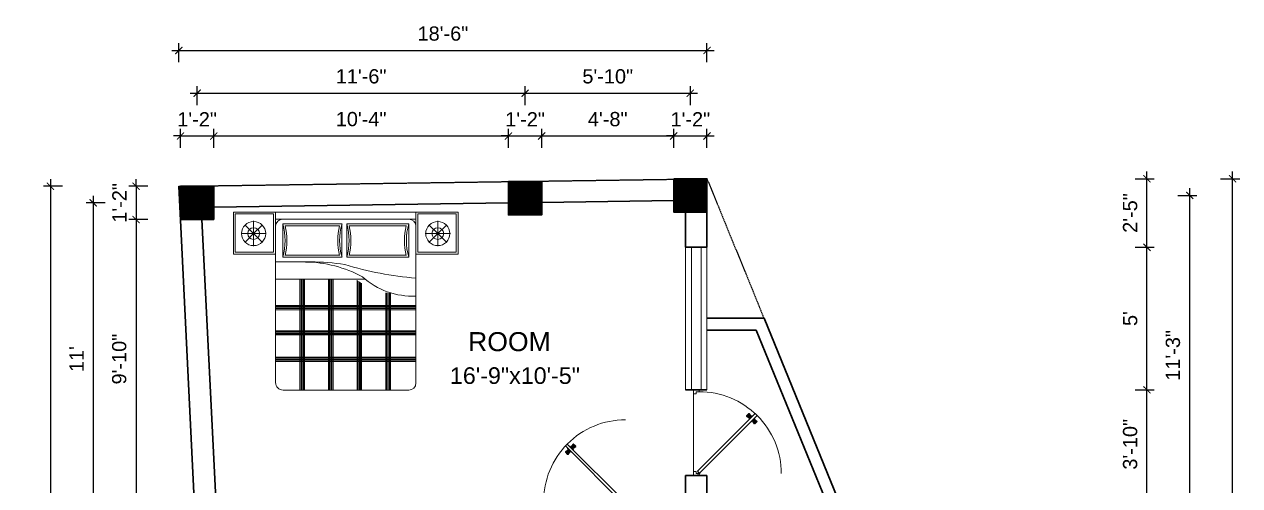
# Model space of a CAD drawing. Header units: inches. Extents: x -6683 to 26091, y -5972 to 4741.
# Drawn here: x 16977 to 17488, y -2261 to -2066 of the extents above; entities that cross this region are included whole.
import ezdxf

# ---------------------------------------------------------------- set-up
doc = ezdxf.new("R2010")
doc.units = ezdxf.units.IN
doc.header["$MEASUREMENT"] = 0
doc.linetypes.add('HIDDEN', pattern=[0.375, 0.25, -0.125])
for name, color, linetype, lineweight in [('A-FURN', 9, 'Continuous', 5), ('Dimension-0.13', 114, 'Continuous', 13), ('hatch-.09', 8, 'Continuous', 9), ('Label', 7, 'Continuous', 13), ('PUERTAS', 7, 'Continuous', 9), ('Text', 7, 'Continuous', 13), ('WALL', 12, 'Continuous', 30), ('wall2', 1, 'Continuous', 15), ('windoow', 4, 'Continuous', 5)]:
    doc.layers.add(name, color=color, linetype=linetype, lineweight=lineweight)
doc.layers.add('furniture', color=253, linetype='Continuous')
doc.styles.add('arial 1000', font='arial.ttf')
doc.styles.add('dim', font='arial.ttf', dxfattribs={"height": 7})
doc.styles.get("Standard").update_dxf_attribs({"font": 'arial.ttf'})
doc.dimstyles.new("1-8'", dxfattribs={"dimtxt": 6, "dimasz": 3, "dimexe": 3, "dimexo": 6, "dimgap": 4, "dimtad": 1, "dimdec": 0, "dimzin": 0, "dimdsep": 46, "dimlunit": 4, "dimtxsty": 'arial 1000', "dimblk": 'ARCHTICK', "dimcen": 8, "dimdle": 3, "dimclrt": 7, "dimazin": 0, "dimtfac": 1, "dimtdec": 0, "dimtix": 1, "dimtmove": 2, "dimatfit": 3, "dimfxl": 5, "dimfxlon": 1, "dimarcsym": 0})

# ---------------------------------------------------------------- blocks, each defined once
blk = doc.blocks.new('3ft')
at = {"layer": 'PUERTAS', "color": 2}
for p, q in [((1.01, 2.52), (25.23, 26.74)), ((26.05, 25.92), (1.77, 1.64)), ((21.99, 26.11), (21.98, 26.13)), ((26.05, 25.92), (25.23, 26.74)), ((25.42, 22.68), (25.43, 22.67)), ((0, 2.4), (0, 0)), ((0.72, 2.4), (0, 2.4)), ((1.6, 0), (0, 0)), ((0.72, 1.52), (0.72, 2.44)), ((0.8, 1.52), (0.72, 1.52)), ((0.8, 1.52), (0.8, 2.41)), ((0.8, 1.2), (0.8, 1.52)), ((1.6, 1.2), (0.8, 1.2)), ((1.57, 1.84), (0.94, 2.47)), ((1.63, 1.89), (0.97, 2.55)), ((1.63, 1.89), (1.57, 1.84)), ((1.77, 1.64), (1.57, 1.84)), ((1.6, 0), (1.6, 1.2)), ((34.4, 0), (34.4, 1.2)), ((34.4, 1.2), (35.2, 1.2)), ((34.4, 0), (36, 0)), ((35.2, 1.2), (35.2, 2.4)), ((35.2, 2.4), (36, 2.4)), ((36, 0), (36, 2.4))]:
    blk.add_line(p, q, dxfattribs=at)
at = {"layer": 'PUERTAS', "color": 8}
for p, q in [((22.57, 24.94), (21.65, 25.68)), ((22.63, 24.99), (21.69, 25.75)), ((22.74, 25.1), (21.84, 25.9)), ((22.13, 26.28), (21.98, 26.13)), ((22.88, 25.24), (22.01, 26.06)), ((22.13, 26.28), (22.27, 26.42)), ((22.29, 26.41), (22.27, 26.42)), ((23.16, 25.52), (22.34, 26.39)), ((23.3, 25.66), (22.5, 26.56)), ((23.41, 25.77), (22.65, 26.71)), ((23.46, 25.83), (22.72, 26.75)), ((23.44, 25.45), (23.33, 25.56)), ((24.08, 25.71), (23.57, 25.38)), ((22.69, 24.32), (23.02, 24.83)), ((22.95, 24.96), (22.84, 25.07)), ((22.98, 24.99), (22.86, 25.1)), ((23.03, 25.04), (22.91, 25.15)), ((22.91, 24.53), (23.1, 24.91)), ((23.11, 25.12), (22.99, 25.23)), ((23.13, 24.76), (23.18, 24.99)), ((23.28, 25.3), (23.17, 25.41)), ((23.36, 25.37), (23.25, 25.49)), ((23.31, 24.94), (23.28, 25.08)), ((23.41, 25.43), (23.3, 25.54)), ((23.46, 25.09), (23.32, 25.13)), ((23.64, 25.27), (23.41, 25.22)), ((23.87, 25.49), (23.49, 25.3)), ((23.63, 23.38), (24.14, 23.72)), ((23.84, 23.6), (24.22, 23.79)), ((24.07, 23.82), (24.3, 23.88)), ((24.25, 24), (24.39, 23.97)), ((24.25, 23.26), (24.99, 22.34)), ((24.27, 23.64), (24.38, 23.53)), ((24.3, 23.67), (24.41, 23.56)), ((24.3, 23.32), (25.06, 22.38)), ((24.35, 23.72), (24.46, 23.61)), ((24.4, 24.15), (24.43, 24.01)), ((24.41, 23.43), (25.2, 22.53)), ((24.43, 23.8), (24.54, 23.69)), ((24.58, 24.33), (24.52, 24.1)), ((24.55, 23.57), (25.37, 22.7)), ((24.6, 23.97), (24.72, 23.86)), ((24.8, 24.56), (24.61, 24.18)), ((25.02, 24.77), (24.68, 24.26)), ((24.68, 24.05), (24.79, 23.94)), ((24.73, 24.1), (24.85, 23.99)), ((24.76, 24.13), (24.87, 24.02)), ((24.83, 23.85), (25.7, 23.03)), ((24.97, 23.99), (25.87, 23.2)), ((25.08, 24.1), (26.02, 23.34)), ((25.14, 24.15), (26.06, 23.41)), ((25.58, 22.82), (25.43, 22.67)), ((25.58, 22.82), (25.73, 22.97)), ((25.72, 22.98), (25.73, 22.97)), ((0, 0), (36, 0))]:
    blk.add_line(p, q, dxfattribs=at)
at = {"layer": 'PUERTAS', "color": 1}
for p, q in [((21.67, 25.73), (22.17, 26.23)), ((22.49, 24.95), (21.67, 25.61)), ((21.7, 25.82), (22.14, 26.26)), ((21.73, 25.79), (21.7, 25.82)), ((22.58, 26.7), (22.14, 26.26)), ((22.67, 26.73), (22.17, 26.23)), ((22.61, 26.67), (22.58, 26.7)), ((23.45, 25.91), (22.79, 26.73)), ((23.44, 25.81), (23.02, 25.38)), ((23.34, 25.58), (23.08, 25.32)), ((23.33, 25.7), (23.34, 25.69)), ((23.45, 25.46), (23.33, 25.57)), ((24.15, 25.79), (23.68, 25.48)), ((24.27, 25.78), (24.26, 25.79)), ((22.6, 24.96), (23.02, 25.38)), ((22.61, 24.25), (22.92, 24.72)), ((22.62, 24.13), (22.61, 24.14)), ((22.7, 25.07), (22.71, 25.06)), ((22.82, 25.06), (23.08, 25.32)), ((22.94, 24.95), (22.83, 25.07)), ((22.92, 24.72), (22.92, 24.72)), ((22.93, 24.94), (23.19, 25.21)), ((22.93, 24.84), (22.93, 24.83)), ((23.46, 25.47), (23.19, 25.21)), ((23.44, 23.31), (23.45, 23.3)), ((23.56, 23.3), (24.03, 23.61)), ((23.57, 25.47), (23.57, 25.47)), ((23.68, 25.48), (23.68, 25.48)), ((24.03, 23.61), (24.03, 23.62)), ((24.14, 23.62), (24.14, 23.62)), ((24.25, 23.62), (24.51, 23.89)), ((24.26, 23.29), (24.69, 23.71)), ((24.26, 23.63), (24.37, 23.52)), ((24.26, 23.18), (24.92, 22.37)), ((24.37, 23.52), (24.63, 23.77)), ((24.37, 23.4), (24.37, 23.4)), ((24.78, 24.15), (24.51, 23.89)), ((24.89, 24.03), (24.63, 23.77)), ((25.11, 24.14), (24.69, 23.71)), ((24.77, 24.14), (24.88, 24.03)), ((24.79, 24.38), (24.78, 24.37)), ((24.78, 24.26), (24.78, 24.26)), ((25.1, 24.84), (24.79, 24.38)), ((25, 24.03), (25, 24.03)), ((25.04, 22.36), (25.54, 22.86)), ((25.09, 24.96), (25.1, 24.95)), ((25.1, 22.42), (25.13, 22.39)), ((25.13, 22.39), (25.57, 22.83)), ((25.22, 24.14), (26.03, 23.48)), ((26.04, 23.37), (25.54, 22.86)), ((26.01, 23.27), (25.57, 22.83)), ((25.98, 23.3), (26.01, 23.27))]:
    blk.add_line(p, q, dxfattribs=at)
at = {"layer": 'PUERTAS', "color": 2}
for radius in [0.155, 0.0752]:
    blk.add_circle((0.82, 2.56), radius, dxfattribs=at)
at = {"layer": 'PUERTAS', "color": 8}
blk.add_arc((0.82, 2.56), 34.38, 359.7285, 90.0333, dxfattribs=at)
at = {"layer": 'PUERTAS', "color": 1}
for centre, start, end in [((22.73, 26.68), 38.9236, 135), ((23.28, 25.63), 315, 45), ((23.39, 25.86), 315, 38.9236), ((24.2, 25.73), 45, 135), ((22.54, 25.01), 231.0764, 315), ((22.67, 24.2), 135, 225), ((22.77, 25.12), 225, 315), ((22.99, 24.89), 135, 219.7428), ((22.87, 24.78), 315, 39.7428), ((23.51, 23.36), 225, 315), ((23.51, 25.41), 50.2572, 135), ((23.62, 25.53), 230.2572, 315), ((24.09, 23.56), 50.2572, 135), ((24.2, 23.68), 230.2572, 315), ((24.32, 23.23), 135, 218.9236), ((24.42, 23.46), 135, 225), ((24.84, 24.31), 135, 219.7428), ((24.72, 24.21), 315, 39.7428), ((24.94, 23.98), 45, 135), ((24.98, 22.42), 218.9236, 315), ((25.04, 24.89), 315, 45), ((25.17, 24.08), 51.0764, 135), ((25.98, 23.42), 315, 51.0764)]:
    blk.add_arc(centre, 0.08, start, end, dxfattribs=at)
blk = doc.blocks.new('*U224')
at = {"color": 3, "xscale": -1}
blk.add_blockref('3ft', (42, 0), dxfattribs=at)
blk = doc.blocks.new('A$C3AED30AC')
at = {"layer": 'A-FURN', "color": 147, "linetype": 'ByBlock'}
for p, q in [((0, 1532), (0, 1982)), ((0, 1982), (450, 1982)), ((450, 1982), (1950, 1982)), ((450, 1982), (450, 1532)), ((450, 1906), (450, 1982)), ((1950, 1982), (1950, 1532)), ((2400, 1982), (1950, 1982)), ((2400, 1532), (2400, 1982)), ((450, 1906), (1950, 1906)), ((450, 155), (450, 1830)), ((1950, 1830), (1950, 159)), ((450, 1532), (0, 1532)), ((1950, 1532), (2400, 1532)), ((1870, 79), (526, 79))]:
    blk.add_line(p, q, dxfattribs=at)
at = {"layer": 'A-FURN', "color": 8}
for p, q in [((20, 1552), (20, 1962)), ((20, 1962), (430, 1962)), ((430, 1962), (430, 1552)), ((1970, 1962), (1970, 1552)), ((2380, 1962), (1970, 1962)), ((2380, 1552), (2380, 1962)), ((430, 1552), (20, 1552)), ((1970, 1552), (2380, 1552))]:
    blk.add_line(p, q, dxfattribs=at)
at = {"layer": 'A-FURN', "color": 5, "linetype": 'ByBlock'}
for p, q in [((216, 1752), (121, 1847)), ((216, 1752), (216, 1887)), ((216, 1752), (311, 1847)), ((526, 1855), (526, 1500)), ((1189, 1855), (526, 1855)), ((1189, 1500), (1189, 1855)), ((1873, 1855), (1240, 1855)), ((1240, 1855), (1240, 1500)), ((1873, 1500), (1873, 1855)), ((2184, 1752), (2089, 1847)), ((2184, 1752), (2184, 1887)), ((2184, 1752), (2279, 1847)), ((216, 1752), (82, 1752)), ((216, 1752), (121, 1657)), ((216, 1752), (216, 1752)), ((216, 1752), (216, 1752)), ((216, 1752), (216, 1752)), ((216, 1752), (350, 1752)), ((216, 1752), (216, 1618)), ((216, 1752), (311, 1657)), ((2184, 1752), (2049, 1752)), ((2184, 1752), (2089, 1657)), ((2184, 1752), (2318, 1752)), ((2184, 1752), (2184, 1752)), ((2184, 1752), (2184, 1752)), ((2184, 1752), (2184, 1752)), ((2184, 1752), (2279, 1657)), ((2184, 1752), (2184, 1618)), ((526, 1500), (1189, 1500)), ((1240, 1500), (1873, 1500)), ((1574, 1449), (1950, 1449)), ((996, 1264), (1950, 1264))]:
    blk.add_line(p, q, dxfattribs=at)
at = {"layer": 'A-FURN', "color": 9}
for p, q in [((1163, 1835), (552, 1835)), ((1847, 1835), (1266, 1835)), ((552, 1520), (1163, 1520)), ((1266, 1520), (1847, 1520))]:
    blk.add_line(p, q, dxfattribs=at)
at = {"layer": 'A-FURN', "color": 8, "linetype": 'Continuous'}
for p, q in [((1030, 1223), (1030, 79)), ((1042, 1230), (1042, 79)), ((1054, 1237), (1054, 79)), ((1067, 1245), (1067, 79)), ((1079, 1253), (1079, 79)), ((1335, 1264), (1335, 79)), ((1347, 1264), (1347, 79)), ((1359, 1264), (1359, 79)), ((1372, 1264), (1372, 79)), ((1384, 1264), (1384, 79)), ((1640, 1264), (1640, 79)), ((1652, 1264), (1652, 79)), ((1664, 1264), (1664, 79)), ((1677, 1264), (1677, 79)), ((1689, 1264), (1689, 79)), ((722, 1115), (722, 79)), ((734, 1115), (734, 79)), ((746, 1115), (746, 79)), ((759, 1117), (759, 79)), ((771, 1120), (771, 79)), ((450, 983), (1950, 983)), ((450, 971), (1950, 971)), ((450, 959), (1950, 959)), ((450, 950), (1950, 950)), ((450, 938), (1950, 938)), ((450, 713), (1950, 713)), ((450, 701), (1950, 701)), ((450, 689), (1950, 689)), ((450, 680), (1950, 680)), ((450, 668), (1950, 668)), ((450, 431), (1950, 431)), ((450, 419), (1950, 419)), ((450, 407), (1950, 407)), ((450, 398), (1950, 398)), ((450, 386), (1950, 386))]:
    blk.add_line(p, q, dxfattribs=at)
at = {"layer": 'A-FURN', "color": 5, "linetype": 'ByBlock'}
for centre, radius in [((216, 1752), 129), ((2184, 1752), 129), ((216, 1752), 62.8), ((2184, 1752), 62.8)]:
    blk.add_circle(centre, radius, dxfattribs=at)
at = {"layer": 'A-FURN', "color": 147, "linetype": 'ByBlock'}
for centre, radius, start, end in [((526, 1830), 76.2, 90, 180), ((1873, 1830), 76.2, 0, 90), ((526, 155), 76.2, 180, 270), ((1870, 159), 80, 270, 0)]:
    blk.add_arc(centre, radius, start, end, dxfattribs=at)
at = {"layer": 'A-FURN', "color": 5, "linetype": 'ByBlock'}
for centre, radius, start, end in [((-83, 1677), 635, 343.7398, 16.2602), ((1799, 1677), 635, 163.7398, 196.2602), ((630, 1677), 635, 343.7398, 16.2602), ((2483, 1677), 635, 163.7398, 196.2602), ((1639, 177), 1271, 90.3564, 119.0389), ((1573, -870), 2319, 89.9801, 99.0312), ((194, 4689), 3422, 274.2889, 287.25), ((485, 1886), 803, 267.4969, 311.9132)]:
    blk.add_arc(centre, radius, start, end, dxfattribs=at)
at = {"layer": 'A-FURN', "color": 9}
for centre, start, end in [((-83, 1677), 346.0594, 13.9406), ((1799, 1677), 166.0594, 193.9406), ((630, 1677), 346.0594, 13.9406), ((2483, 1677), 166.0594, 193.9406)]:
    blk.add_arc(centre, 655, start, end, dxfattribs=at)
blk = doc.blocks.new('_ArchTick')
at = {"color": 0, "const_width": 0.15}
blk.add_lwpolyline([(-0.5, -0.5), (0.5, 0.5)], dxfattribs=at)
blk = doc.blocks.new('*D139')
at = {"layer": 'Defpoints', "color": 0, "transparency": 16777216}
for p in [(17264.12, -2131.36), (17485.18, -2131.36), (17367.41, -2540)]:
    blk.add_point(p, dxfattribs=at)
at = {"layer": 'Dimension-0.13', "color": 0, "lineweight": -2, "transparency": 16777216}
for p, q in [((17480.18, -2131.36), (17488.18, -2131.36)), ((17485.18, -2543), (17485.18, -2128.36)), ((17480.18, -2540), (17488.18, -2540))]:
    blk.add_line(p, q, dxfattribs=at)
at = {"layer": 'Dimension-0.13', "color": 0, "lineweight": -2, "transparency": 16777216, "xscale": 3, "yscale": 3, "zscale": 3}
for p, rotation in [((17485.18, -2131.36), 90), ((17485.18, -2540), 270)]:
    blk.add_blockref('_ArchTick', p, dxfattribs=dict(at, rotation=rotation))
at = {"layer": 'Dimension-0.13', "color": 7, "transparency": 16777216, "insert": (17478.12, -2335.68), "char_height": 6, "attachment_point": 5, "rotation": 90, "style": 'arial 1000'}
blk.add_mtext('34\'-1"', dxfattribs=at)
blk = doc.blocks.new('*D140')
at = {"layer": 'Defpoints', "color": 0, "transparency": 16777216}
for p in [(17056.67, -2113.36), (17042.67, -2134.5), (17056.67, -2134.5)]:
    blk.add_point(p, dxfattribs=at)
at = {"layer": 'Dimension-0.13', "color": 0, "lineweight": -2, "transparency": 16777216}
for p, q in [((17042.67, -2118.36), (17042.67, -2110.36)), ((17056.67, -2118.36), (17056.67, -2110.36)), ((17042.67, -2113.36), (17039.67, -2113.36)), ((17042.67, -2113.36), (17056.67, -2113.36)), ((17056.67, -2113.36), (17059.67, -2113.36))]:
    blk.add_line(p, q, dxfattribs=at)
at = {"layer": 'Dimension-0.13', "color": 0, "lineweight": -2, "transparency": 16777216, "xscale": 3, "yscale": 3, "zscale": 3}
blk.add_blockref('_ArchTick', (17042.67, -2113.36), dxfattribs=at)
at = {"layer": 'Dimension-0.13', "color": 0, "lineweight": -2, "transparency": 16777216, "xscale": 3, "yscale": 3, "zscale": 3, "rotation": 180}
blk.add_blockref('_ArchTick', (17056.67, -2113.36), dxfattribs=at)
at = {"layer": 'Dimension-0.13', "color": 7, "transparency": 16777216, "insert": (17049.67, -2106.34), "char_height": 6, "attachment_point": 5, "style": 'arial 1000'}
blk.add_mtext('1\'-2"', dxfattribs=at)
blk = doc.blocks.new('*D141')
at = {"layer": 'Defpoints', "color": 0, "transparency": 16777216}
for p in [(17187.61, -2095.36), (17049.67, -2134.5), (17187.61, -2132.54)]:
    blk.add_point(p, dxfattribs=at)
at = {"layer": 'Dimension-0.13', "color": 0, "lineweight": -2, "transparency": 16777216}
for p, q in [((17046.67, -2095.36), (17190.61, -2095.36)), ((17049.67, -2100.36), (17049.67, -2092.36)), ((17187.61, -2100.36), (17187.61, -2092.36))]:
    blk.add_line(p, q, dxfattribs=at)
at = {"layer": 'Dimension-0.13', "color": 0, "lineweight": -2, "transparency": 16777216, "xscale": 3, "yscale": 3, "zscale": 3, "rotation": 180}
blk.add_blockref('_ArchTick', (17049.67, -2095.36), dxfattribs=at)
at = {"layer": 'Dimension-0.13', "color": 0, "lineweight": -2, "transparency": 16777216, "xscale": 3, "yscale": 3, "zscale": 3}
blk.add_blockref('_ArchTick', (17187.61, -2095.36), dxfattribs=at)
at = {"layer": 'Dimension-0.13', "color": 7, "transparency": 16777216, "insert": (17118.64, -2088.29), "char_height": 6, "attachment_point": 5, "style": 'arial 1000'}
blk.add_mtext('11\'-6"', dxfattribs=at)
blk = doc.blocks.new('*D142')
at = {"layer": 'Defpoints', "color": 0, "transparency": 16777216}
for p in [(17264.12, -2077.36), (17264.12, -2131.36), (17041.98, -2134.5)]:
    blk.add_point(p, dxfattribs=at)
at = {"layer": 'Dimension-0.13', "color": 0, "lineweight": -2, "transparency": 16777216}
for p, q in [((17041.98, -2082.36), (17041.98, -2074.36)), ((17264.12, -2082.36), (17264.12, -2074.36)), ((17038.98, -2077.36), (17267.12, -2077.36))]:
    blk.add_line(p, q, dxfattribs=at)
at = {"layer": 'Dimension-0.13', "color": 0, "lineweight": -2, "transparency": 16777216, "xscale": 3, "yscale": 3, "zscale": 3, "rotation": 180}
blk.add_blockref('_ArchTick', (17041.98, -2077.36), dxfattribs=at)
at = {"layer": 'Dimension-0.13', "color": 0, "lineweight": -2, "transparency": 16777216, "xscale": 3, "yscale": 3, "zscale": 3}
blk.add_blockref('_ArchTick', (17264.12, -2077.36), dxfattribs=at)
at = {"layer": 'Dimension-0.13', "color": 7, "transparency": 16777216, "insert": (17153.05, -2070.29), "char_height": 6, "attachment_point": 5, "style": 'arial 1000'}
blk.add_mtext('18\'-6"', dxfattribs=at)
blk = doc.blocks.new('*D148')
at = {"layer": 'Defpoints', "color": 0, "transparency": 16777216}
for p in [(17041.98, -2134.5), (17023.98, -2148.5), (17042.67, -2148.5)]:
    blk.add_point(p, dxfattribs=at)
at = {"layer": 'Dimension-0.13', "color": 0, "lineweight": -2, "transparency": 16777216}
for p, q in [((17023.98, -2134.5), (17023.98, -2131.5)), ((17028.98, -2134.5), (17020.98, -2134.5)), ((17023.98, -2134.5), (17023.98, -2148.5)), ((17028.98, -2148.5), (17020.98, -2148.5)), ((17023.98, -2148.5), (17023.98, -2151.5))]:
    blk.add_line(p, q, dxfattribs=at)
at = {"layer": 'Dimension-0.13', "color": 0, "lineweight": -2, "transparency": 16777216, "xscale": 3, "yscale": 3, "zscale": 3}
for p, rotation in [((17023.98, -2134.5), 270), ((17023.98, -2148.5), 90)]:
    blk.add_blockref('_ArchTick', p, dxfattribs=dict(at, rotation=rotation))
at = {"layer": 'Dimension-0.13', "color": 7, "transparency": 16777216, "insert": (17016.97, -2141.5), "char_height": 6, "attachment_point": 5, "rotation": 90, "style": 'arial 1000'}
blk.add_mtext('1\'-2"', dxfattribs=at)
blk = doc.blocks.new('*D149')
at = {"layer": 'Defpoints', "color": 0, "transparency": 16777216}
for p in [(17042.67, -2141.5), (17005.98, -2273), (17048.9, -2273)]:
    blk.add_point(p, dxfattribs=at)
at = {"layer": 'Dimension-0.13', "color": 0, "lineweight": -2, "transparency": 16777216}
for p, q in [((17010.98, -2141.5), (17002.98, -2141.5)), ((17005.98, -2138.5), (17005.98, -2276)), ((17010.98, -2273), (17002.98, -2273))]:
    blk.add_line(p, q, dxfattribs=at)
at = {"layer": 'Dimension-0.13', "color": 0, "lineweight": -2, "transparency": 16777216, "xscale": 3, "yscale": 3, "zscale": 3}
for p, rotation in [((17005.98, -2141.5), 90), ((17005.98, -2273), 270)]:
    blk.add_blockref('_ArchTick', p, dxfattribs=dict(at, rotation=rotation))
at = {"layer": 'Dimension-0.13', "color": 7, "transparency": 16777216, "insert": (16998.97, -2207.25), "char_height": 6, "attachment_point": 5, "rotation": 90, "style": 'arial 1000'}
blk.add_mtext("11'", dxfattribs=at)
blk = doc.blocks.new('*D150')
at = {"layer": 'Defpoints', "color": 0, "transparency": 16777216}
for p in [(17042.67, -2134.5), (16987.98, -2540), (17061.96, -2540)]:
    blk.add_point(p, dxfattribs=at)
at = {"layer": 'Dimension-0.13', "color": 0, "lineweight": -2, "transparency": 16777216}
for p, q in [((16987.98, -2131.5), (16987.98, -2543)), ((16992.98, -2134.5), (16984.98, -2134.5)), ((16992.98, -2540), (16984.98, -2540))]:
    blk.add_line(p, q, dxfattribs=at)
at = {"layer": 'Dimension-0.13', "color": 0, "lineweight": -2, "transparency": 16777216, "xscale": 3, "yscale": 3, "zscale": 3}
for p, rotation in [((16987.98, -2134.5), 90), ((16987.98, -2540), 270)]:
    blk.add_blockref('_ArchTick', p, dxfattribs=dict(at, rotation=rotation))
at = {"layer": 'Dimension-0.13', "color": 7, "transparency": 16777216, "insert": (16980.91, -2337.25), "char_height": 6, "attachment_point": 5, "rotation": 90, "style": 'arial 1000'}
blk.add_mtext('33\'-10"', dxfattribs=at)
blk = doc.blocks.new('*D133')
at = {"layer": 'Defpoints', "color": 0, "transparency": 16777216}
for p in [(17264.12, -2220.2), (17449.18, -2220.2), (17319.17, -2266)]:
    blk.add_point(p, dxfattribs=at)
at = {"layer": 'Dimension-0.13', "color": 0, "lineweight": -2, "transparency": 16777216}
for p, q in [((17449.18, -2269), (17449.18, -2217.2)), ((17444.18, -2220.2), (17452.18, -2220.2)), ((17444.18, -2266), (17452.18, -2266))]:
    blk.add_line(p, q, dxfattribs=at)
at = {"layer": 'Dimension-0.13', "color": 0, "lineweight": -2, "transparency": 16777216, "xscale": 3, "yscale": 3, "zscale": 3}
for p, rotation in [((17449.18, -2220.2), 90), ((17449.18, -2266), 270)]:
    blk.add_blockref('_ArchTick', p, dxfattribs=dict(at, rotation=rotation))
at = {"layer": 'Dimension-0.13', "color": 7, "transparency": 16777216, "insert": (17442.12, -2243.1), "char_height": 6, "attachment_point": 5, "rotation": 90, "style": 'arial 1000'}
blk.add_mtext('3\'-10"', dxfattribs=at)
blk = doc.blocks.new('*D134')
at = {"layer": 'Defpoints', "color": 0, "transparency": 16777216}
for p in [(17264.12, -2160.2), (17449.18, -2160.2), (17264.12, -2220.2)]:
    blk.add_point(p, dxfattribs=at)
at = {"layer": 'Dimension-0.13', "color": 0, "lineweight": -2, "transparency": 16777216}
for p, q in [((17449.18, -2223.2), (17449.18, -2157.2)), ((17444.18, -2160.2), (17452.18, -2160.2)), ((17444.18, -2220.2), (17452.18, -2220.2))]:
    blk.add_line(p, q, dxfattribs=at)
at = {"layer": 'Dimension-0.13', "color": 0, "lineweight": -2, "transparency": 16777216, "xscale": 3, "yscale": 3, "zscale": 3}
for p, rotation in [((17449.18, -2160.2), 90), ((17449.18, -2220.2), 270)]:
    blk.add_blockref('_ArchTick', p, dxfattribs=dict(at, rotation=rotation))
at = {"layer": 'Dimension-0.13', "color": 7, "transparency": 16777216, "insert": (17442.13, -2190.2), "char_height": 6, "attachment_point": 5, "rotation": 90, "style": 'arial 1000'}
blk.add_mtext("5'", dxfattribs=at)
blk = doc.blocks.new('*D135')
at = {"layer": 'Defpoints', "color": 0, "transparency": 16777216}
for p in [(17264.12, -2131.36), (17449.18, -2131.36), (17264.12, -2160.2)]:
    blk.add_point(p, dxfattribs=at)
at = {"layer": 'Dimension-0.13', "color": 0, "lineweight": -2, "transparency": 16777216}
for p, q in [((17444.18, -2131.36), (17452.18, -2131.36)), ((17449.18, -2163.2), (17449.18, -2128.36)), ((17444.18, -2160.2), (17452.18, -2160.2))]:
    blk.add_line(p, q, dxfattribs=at)
at = {"layer": 'Dimension-0.13', "color": 0, "lineweight": -2, "transparency": 16777216, "xscale": 3, "yscale": 3, "zscale": 3}
for p, rotation in [((17449.18, -2131.36), 90), ((17449.18, -2160.2), 270)]:
    blk.add_blockref('_ArchTick', p, dxfattribs=dict(at, rotation=rotation))
at = {"layer": 'Dimension-0.13', "color": 7, "transparency": 16777216, "insert": (17442.12, -2145.78), "char_height": 6, "attachment_point": 5, "rotation": 90, "style": 'arial 1000'}
blk.add_mtext('2\'-5"', dxfattribs=at)
blk = doc.blocks.new('*D137')
at = {"layer": 'Defpoints', "color": 0, "transparency": 16777216}
for p in [(17264.12, -2138.36), (17467.18, -2138.36), (17319.17, -2273)]:
    blk.add_point(p, dxfattribs=at)
at = {"layer": 'Dimension-0.13', "color": 0, "lineweight": -2, "transparency": 16777216}
for p, q in [((17467.18, -2276), (17467.18, -2135.36)), ((17462.18, -2138.36), (17470.18, -2138.36)), ((17462.18, -2273), (17470.18, -2273))]:
    blk.add_line(p, q, dxfattribs=at)
at = {"layer": 'Dimension-0.13', "color": 0, "lineweight": -2, "transparency": 16777216, "xscale": 3, "yscale": 3, "zscale": 3}
for p, rotation in [((17467.18, -2138.36), 90), ((17467.18, -2273), 270)]:
    blk.add_blockref('_ArchTick', p, dxfattribs=dict(at, rotation=rotation))
at = {"layer": 'Dimension-0.13', "color": 7, "transparency": 16777216, "insert": (17460.12, -2205.68), "char_height": 6, "attachment_point": 5, "rotation": 90, "style": 'arial 1000'}
blk.add_mtext('11\'-3"', dxfattribs=at)
blk = doc.blocks.new('*D161')
at = {"layer": 'Defpoints', "color": 0, "transparency": 16777216}
for p in [(17180.61, -2113.36), (17056.67, -2134.5), (17180.61, -2132.54)]:
    blk.add_point(p, dxfattribs=at)
at = {"layer": 'Dimension-0.13', "color": 0, "lineweight": -2, "transparency": 16777216}
for p, q in [((17056.67, -2118.36), (17056.67, -2110.36)), ((17180.61, -2118.36), (17180.61, -2110.36)), ((17053.67, -2113.36), (17183.61, -2113.36))]:
    blk.add_line(p, q, dxfattribs=at)
at = {"layer": 'Dimension-0.13', "color": 0, "lineweight": -2, "transparency": 16777216, "xscale": 3, "yscale": 3, "zscale": 3, "rotation": 180}
blk.add_blockref('_ArchTick', (17056.67, -2113.36), dxfattribs=at)
at = {"layer": 'Dimension-0.13', "color": 0, "lineweight": -2, "transparency": 16777216, "xscale": 3, "yscale": 3, "zscale": 3}
blk.add_blockref('_ArchTick', (17180.61, -2113.36), dxfattribs=at)
at = {"layer": 'Dimension-0.13', "color": 7, "transparency": 16777216, "insert": (17118.64, -2106.29), "char_height": 6, "attachment_point": 5, "style": 'arial 1000'}
blk.add_mtext('10\'-4"', dxfattribs=at)
blk = doc.blocks.new('*D162')
at = {"layer": 'Defpoints', "color": 0, "transparency": 16777216}
for p in [(17194.61, -2113.36), (17180.61, -2132.54), (17194.61, -2132.54)]:
    blk.add_point(p, dxfattribs=at)
at = {"layer": 'Dimension-0.13', "color": 0, "lineweight": -2, "transparency": 16777216}
for p, q in [((17180.61, -2118.36), (17180.61, -2110.36)), ((17194.61, -2118.36), (17194.61, -2110.36)), ((17180.61, -2113.36), (17177.61, -2113.36)), ((17180.61, -2113.36), (17194.61, -2113.36)), ((17194.61, -2113.36), (17197.61, -2113.36))]:
    blk.add_line(p, q, dxfattribs=at)
at = {"layer": 'Dimension-0.13', "color": 0, "lineweight": -2, "transparency": 16777216, "xscale": 3, "yscale": 3, "zscale": 3}
blk.add_blockref('_ArchTick', (17180.61, -2113.36), dxfattribs=at)
at = {"layer": 'Dimension-0.13', "color": 0, "lineweight": -2, "transparency": 16777216, "xscale": 3, "yscale": 3, "zscale": 3, "rotation": 180}
blk.add_blockref('_ArchTick', (17194.61, -2113.36), dxfattribs=at)
at = {"layer": 'Dimension-0.13', "color": 7, "transparency": 16777216, "insert": (17187.61, -2106.34), "char_height": 6, "attachment_point": 5, "style": 'arial 1000'}
blk.add_mtext('1\'-2"', dxfattribs=at)
blk = doc.blocks.new('*D163')
at = {"layer": 'Defpoints', "color": 0, "transparency": 16777216}
for p in [(17250.12, -2113.36), (17250.12, -2131.36), (17194.61, -2132.54)]:
    blk.add_point(p, dxfattribs=at)
at = {"layer": 'Dimension-0.13', "color": 0, "lineweight": -2, "transparency": 16777216}
for p, q in [((17194.61, -2118.36), (17194.61, -2110.36)), ((17250.12, -2118.36), (17250.12, -2110.36)), ((17191.61, -2113.36), (17253.12, -2113.36))]:
    blk.add_line(p, q, dxfattribs=at)
at = {"layer": 'Dimension-0.13', "color": 0, "lineweight": -2, "transparency": 16777216, "xscale": 3, "yscale": 3, "zscale": 3, "rotation": 180}
blk.add_blockref('_ArchTick', (17194.61, -2113.36), dxfattribs=at)
at = {"layer": 'Dimension-0.13', "color": 0, "lineweight": -2, "transparency": 16777216, "xscale": 3, "yscale": 3, "zscale": 3}
blk.add_blockref('_ArchTick', (17250.12, -2113.36), dxfattribs=at)
at = {"layer": 'Dimension-0.13', "color": 7, "transparency": 16777216, "insert": (17222.37, -2106.29), "char_height": 6, "attachment_point": 5, "style": 'arial 1000'}
blk.add_mtext('4\'-8"', dxfattribs=at)
blk = doc.blocks.new('*D164')
at = {"layer": 'Defpoints', "color": 0, "transparency": 16777216}
for p in [(17264.12, -2113.36), (17250.12, -2131.36), (17264.12, -2131.36)]:
    blk.add_point(p, dxfattribs=at)
at = {"layer": 'Dimension-0.13', "color": 0, "lineweight": -2, "transparency": 16777216}
for p, q in [((17250.12, -2118.36), (17250.12, -2110.36)), ((17264.12, -2118.36), (17264.12, -2110.36)), ((17250.12, -2113.36), (17247.12, -2113.36)), ((17250.12, -2113.36), (17264.12, -2113.36)), ((17264.12, -2113.36), (17267.12, -2113.36))]:
    blk.add_line(p, q, dxfattribs=at)
at = {"layer": 'Dimension-0.13', "color": 0, "lineweight": -2, "transparency": 16777216, "xscale": 3, "yscale": 3, "zscale": 3}
blk.add_blockref('_ArchTick', (17250.12, -2113.36), dxfattribs=at)
at = {"layer": 'Dimension-0.13', "color": 0, "lineweight": -2, "transparency": 16777216, "xscale": 3, "yscale": 3, "zscale": 3, "rotation": 180}
blk.add_blockref('_ArchTick', (17264.12, -2113.36), dxfattribs=at)
at = {"layer": 'Dimension-0.13', "color": 7, "transparency": 16777216, "insert": (17257.12, -2106.34), "char_height": 6, "attachment_point": 5, "style": 'arial 1000'}
blk.add_mtext('1\'-2"', dxfattribs=at)
blk = doc.blocks.new('*D165')
at = {"layer": 'Defpoints', "color": 0, "transparency": 16777216}
for p in [(17257.12, -2095.36), (17257.12, -2131.36), (17187.61, -2132.54)]:
    blk.add_point(p, dxfattribs=at)
at = {"layer": 'Dimension-0.13', "color": 0, "lineweight": -2, "transparency": 16777216}
for p, q in [((17184.61, -2095.36), (17260.12, -2095.36)), ((17187.61, -2100.36), (17187.61, -2092.36)), ((17257.12, -2100.36), (17257.12, -2092.36))]:
    blk.add_line(p, q, dxfattribs=at)
at = {"layer": 'Dimension-0.13', "color": 0, "lineweight": -2, "transparency": 16777216, "xscale": 3, "yscale": 3, "zscale": 3, "rotation": 180}
blk.add_blockref('_ArchTick', (17187.61, -2095.36), dxfattribs=at)
at = {"layer": 'Dimension-0.13', "color": 0, "lineweight": -2, "transparency": 16777216, "xscale": 3, "yscale": 3, "zscale": 3}
blk.add_blockref('_ArchTick', (17257.12, -2095.36), dxfattribs=at)
at = {"layer": 'Dimension-0.13', "color": 7, "transparency": 16777216, "insert": (17222.37, -2088.29), "char_height": 6, "attachment_point": 5, "style": 'arial 1000'}
blk.add_mtext('5\'-10"', dxfattribs=at)
blk = doc.blocks.new('*D166')
at = {"layer": 'Defpoints', "color": 0, "transparency": 16777216}
for p in [(17042.67, -2148.5), (17023.98, -2266), (17048.9, -2266)]:
    blk.add_point(p, dxfattribs=at)
at = {"layer": 'Dimension-0.13', "color": 0, "lineweight": -2, "transparency": 16777216}
for p, q in [((17023.98, -2145.5), (17023.98, -2269)), ((17028.98, -2148.5), (17020.98, -2148.5)), ((17028.98, -2266), (17020.98, -2266))]:
    blk.add_line(p, q, dxfattribs=at)
at = {"layer": 'Dimension-0.13', "color": 0, "lineweight": -2, "transparency": 16777216, "xscale": 3, "yscale": 3, "zscale": 3}
for p, rotation in [((17023.98, -2148.5), 90), ((17023.98, -2266), 270)]:
    blk.add_blockref('_ArchTick', p, dxfattribs=dict(at, rotation=rotation))
at = {"layer": 'Dimension-0.13', "color": 7, "transparency": 16777216, "insert": (17016.92, -2207.25), "char_height": 6, "attachment_point": 5, "rotation": 90, "style": 'arial 1000'}
blk.add_mtext('9\'-10"', dxfattribs=at)
blk = doc.blocks.new('*U43')
at = {"color": 3}
blk.add_blockref('3ft', (0, 0), dxfattribs=at)

msp = doc.modelspace()

# ---------------------------------------------------------------- hatches: boundary and pattern name
at = {"layer": 'hatch-.09'}
h = msp.add_hatch(dxfattribs=at)
h.set_pattern_fill('ANSI31', color=256)
h.set_pattern_definition([(45, (1817.73347, -2421.49513), (-0.0883883476, 0.0883883476), [])])
h.paths.add_polyline_path([(17264.12, -2131.36), (17250.12, -2131.36), (17250.12, -2145.36), (17264.12, -2145.36)])
h = msp.add_hatch(dxfattribs=at)
h.set_pattern_fill('ANSI31', color=256)
h.set_pattern_definition([(45, (1610.28036, -2424.63519), (-0.0883883476, 0.0883883476), [])])
h.paths.add_polyline_path([(17056.67, -2134.5), (17042.67, -2134.5), (17042.67, -2148.5), (17056.67, -2148.5)])
h = msp.add_hatch(dxfattribs=at)
h.set_pattern_fill('ANSI31', color=256)
h.set_pattern_definition([(45, (1748.2246, -2422.67587), (-0.0883883476, 0.0883883476), [])])
h.paths.add_polyline_path([(17194.61, -2132.54), (17180.61, -2132.54), (17180.61, -2146.54), (17194.61, -2146.54)])

# ---------------------------------------------------------------- linework, layer by layer
at = {"linetype": 'HIDDEN'}
msp.add_lwpolyline([(17041.98, -2134.5), (17264.12, -2131.36), (17431.18, -2540), (17061.96, -2540), (17041.98, -2134.5)], dxfattribs=at)
at = {"layer": 'hatch-.09'}
msp.add_line((17264.12, -2131.36), (17041.98, -2134.5), dxfattribs=at)
at = {"layer": 'WALL'}
for p, q in [((17264.12, -2131.36), (17264.12, -2160.2)), ((17054.81, -2395), (17041.98, -2134.5)), ((17180.61, -2141.54), (17056.67, -2143.29)), ((17250.12, -2140.55), (17194.61, -2141.34)), ((17255.12, -2145.36), (17255.12, -2160.2)), ((17057.47, -2266), (17051.68, -2148.5)), ((17255.12, -2160.2), (17264.12, -2160.2)), ((17288.12, -2190.06), (17264.12, -2190.06)), ((17288.12, -2190.06), (17319.17, -2266)), ((17284.76, -2195.06), (17264.12, -2195.06)), ((17284.76, -2195.06), (17313.77, -2266)), ((17255.12, -2220.2), (17264.12, -2220.2)), ((17255.12, -2256.2), (17255.12, -2271.05)), ((17255.12, -2256.2), (17264.12, -2256.2)), ((17264.12, -2256.2), (17264.12, -2266))]:
    msp.add_line(p, q, dxfattribs=at)
for points in [[(17250.12, -2131.36), (17264.12, -2131.36), (17264.12, -2145.36), (17250.12, -2145.36)], [(17042.67, -2134.5), (17056.67, -2134.5), (17056.67, -2148.5), (17042.67, -2148.5)], [(17180.61, -2132.54), (17194.61, -2132.54), (17194.61, -2146.54), (17180.61, -2146.54)]]:
    msp.add_lwpolyline(points, close=True, dxfattribs=at)
at = {"layer": 'wall2'}
for p, q in [((17255.12, -2160.2), (17255.12, -2220.2)), ((17264.12, -2160.2), (17264.12, -2220.2))]:
    msp.add_line(p, q, dxfattribs=at)
at = {"layer": 'windoow'}
for p, q in [((17257.62, -2220.2), (17257.62, -2160.2)), ((17261.62, -2220.2), (17261.62, -2160.2))]:
    msp.add_line(p, q, dxfattribs=at)

# ---------------------------------------------------------------- block references
at = {"layer": 'furniture', "xscale": -0.03937007859349251, "yscale": 0.03937007859349251, "zscale": 0.03937007859349251}
msp.add_blockref('A$C3AED30AC', (17159.41, -2223.4), dxfattribs=at)
at = {"layer": 'WALL', "xscale": -1, "rotation": 270}
msp.add_blockref('*U43', (17258.42, -2256.2), dxfattribs=at)
at = {"layer": 'WALL'}
msp.add_blockref('*U224', (17188.61, -2269.73), dxfattribs=at)

# ---------------------------------------------------------------- texts
at = {"layer": 'Label', "color": 5, "linetype": 'ByBlock', "insert": (17181.01, -2195.9), "char_height": 8, "width": 88.4068, "attachment_point": 2, "style": 'dim'}
msp.add_mtext('ROOM', dxfattribs=at)
at = {"layer": 'Text', "insert": (17183.35, -2210.7), "char_height": 7, "width": 440.957, "attachment_point": 2}
msp.add_mtext('16\'-9"x10\'-5"', dxfattribs=at)

# ---------------------------------------------------------------- dimensions: what is measured, and where the dimension line sits
at = {"layer": 'Dimension-0.13'}
for base, p1, p2, picture, middle in [((17264.12, -2077.36), (17041.98, -2134.5), (17264.12, -2131.36), '*D142', (17153.05, -2070.29)), ((17187.61, -2095.36), (17049.67, -2134.5), (17187.61, -2132.54), '*D141', (17118.64, -2088.29)), ((17257.12, -2095.36), (17187.61, -2132.54), (17257.12, -2131.36), '*D165', (17222.37, -2088.29)), ((17056.67, -2113.36), (17042.67, -2134.5), (17056.67, -2134.5), '*D140', (17049.67, -2106.34)), ((17180.61, -2113.36), (17056.67, -2134.5), (17180.61, -2132.54), '*D161', (17118.64, -2106.29)), ((17194.61, -2113.36), (17180.61, -2132.54), (17194.61, -2132.54), '*D162', (17187.61, -2106.34)), ((17250.12, -2113.36), (17194.61, -2132.54), (17250.12, -2131.36), '*D163', (17222.37, -2106.29)), ((17264.12, -2113.36), (17250.12, -2131.36), (17264.12, -2131.36), '*D164', (17257.12, -2106.34))]:
    dim = msp.add_linear_dim(base=base, p1=p1, p2=p2, dimstyle="1-8'", dxfattribs=at)
    dim.commit()
    dim.dimension.update_dxf_attribs({"geometry": picture, "text_midpoint": middle})
for base, p1, p2, picture, middle in [((16987.9796, -2540.0046), (17042.6693, -2134.4964), (17061.9563, -2540.0046), '*D150', (16980.9141, -2337.2505)), ((17023.98, -2148.5), (17041.98, -2134.5), (17042.67, -2148.5), '*D148', (17016.97, -2141.5)), ((17485.18, -2131.36), (17367.41, -2540), (17264.12, -2131.36), '*D139', (17478.12, -2335.68)), ((17449.18, -2131.36), (17264.12, -2160.2), (17264.12, -2131.36), '*D135', (17442.12, -2145.78)), ((17467.18, -2138.36), (17319.17, -2273), (17264.12, -2138.36), '*D137', (17460.12, -2205.68)), ((17005.9796, -2273.0046), (17042.6693, -2141.4964), (17048.9015, -2273.0046), '*D149', (16998.9673, -2207.2505)), ((17023.9796, -2266.0046), (17042.6693, -2148.4964), (17048.9015, -2266.0046), '*D166', (17016.9162, -2207.2505)), ((17449.18, -2160.2), (17264.12, -2220.2), (17264.12, -2160.2), '*D134', (17442.13, -2190.2)), ((17449.18, -2220.2), (17319.17, -2266), (17264.12, -2220.2), '*D133', (17442.12, -2243.1))]:
    dim = msp.add_linear_dim(base=base, p1=p1, p2=p2, angle=90, dimstyle="1-8'", dxfattribs=at)
    dim.commit()
    dim.dimension.update_dxf_attribs({"geometry": picture, "text_midpoint": middle})

doc.saveas('drawing.dxf')
